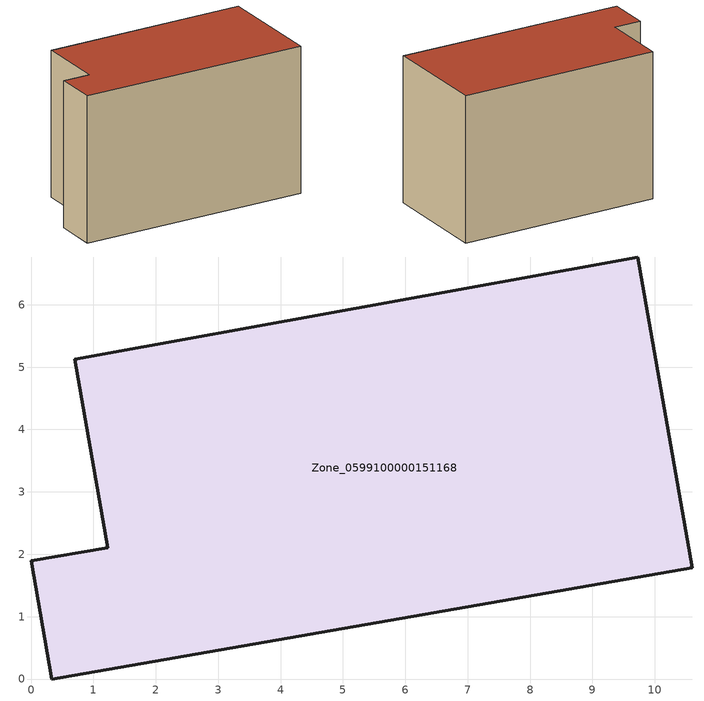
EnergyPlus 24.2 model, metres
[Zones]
Zone_0599100000151168
 floor ground (C_G): 9.73,6.76 10.6,1.78 0.34,0 0,1.9 1.23,2.1 0.7,5.12 z0
 wall outside (C_F): 0.34,0 10.6,1.78 9.73,6.76 0.7,5.12 1.23,2.1 0,1.9 0.34,0 z0:6.67
 roof outside (C_R): 10.6,1.78 9.73,6.76 0.7,5.12 1.23,2.1 0,1.9 0.34,0 z6.67
[BUILDING]
Pand.0599100000151168: North Axis=0; Terrain=City; Loads Convergence Tolerance Value=0.04; Temperature Convergence Tolerance Value=0.4; Solar Distribution=FullExterior; Maximum Number of Warmup Days=25; Minimum Number of Warmup Days=1
[Site:Location]
Rotterdam.The.Hague.AP_ZH_NLD Design_Conditions: Latitude=51.96; Longitude=4.45; Time Zone=1; Elevation=-4.5
[SITE:GROUNDTEMPERATURE:BUILDINGSURFACE]
18, 18, 18, 18, 18, 18, 18, 18, 18, 18, 18, 18
[MATERIAL] Thermal Absorptance=0.9; Solar Absorptance=0.7; Visible Absorptance=0.7
Name | Roughness | Thickness | Conductivity | Density | Specific Heat
G.TI.1946 | MediumSmooth | 0.15 | 1 | 540 | 1210
F.TI.1946 | Rough | 0.3 | 0.857143 | 1920 | 840
R.TI.1946 | MediumRough | 0.2 | 0.1 | 1500 | 1000
[CONSTRUCTION]
C_G: G.TI.1946
C_F: F.TI.1946
C_R: R.TI.1946
[ZONE]
Zone_0599100000151168: Type=1; Multiplier=1; Ceiling Height=Autocalculate; Volume=Autocalculate; Floor Area=autocalculate; Part of Total Floor Area=Yes
[ZONEINFILTRATION:DESIGNFLOWRATE]
Infil_Zone_0599100000151168: Zone or ZoneList or Space or SpaceList=Zone_0599100000151168; Schedule=AlwaysOn; Design Flow Rate Calculation Method=Flow/Area; Flow Rate per Floor Area=0.003; Constant Term Coefficient=1; Temperature Term Coefficient=0; Velocity Term Coefficient=0; Velocity Squared Term Coefficient=0
[HVACTEMPLATE:ZONE:IDEALLOADSAIRSYSTEM]
Zone_0599100000151168: Maximum Heating Supply Air Temperature=50; Minimum Cooling Supply Air Temperature=13; Maximum Heating Supply Air Humidity Ratio=0.0156; Minimum Cooling Supply Air Humidity Ratio=0.0077; Heating Limit=NoLimit; Cooling Limit=NoLimit; Dehumidification Control Type=ConstantSensibleHeatRatio; Cooling Sensible Heat Ratio=0.7; Dehumidification Setpoint=60; Humidification Control Type=None; Humidification Setpoint=30; Outdoor Air Method=None; Outdoor Air Flow Rate per Person=0.00944; Outdoor Air Flow Rate per Zone Floor Area=0; Outdoor Air Flow Rate per Zone=0; Demand Controlled Ventilation Type=None; Outdoor Air Economizer Type=NoEconomizer; Heat Recovery Type=None; Sensible Heat Recovery Effectiveness=0.7; Latent Heat Recovery Effectiveness=0.65
[ZONECONTROL:THERMOSTAT]
ThermostatControl_Zone_0599100000151168: Zone or ZoneList=Zone_0599100000151168; Control Type Schedule=DualSetpointControlType; Control 1=Thermostat_Zone_0599100000151168; Temperature Difference Between Cutout And Setpoint=0
[THERMOSTATSETPOINT:DUALSETPOINT]
Thermostat_Zone_0599100000151168: Heating Setpoint Temperature Schedule=HeatingSetpoint_Zone_0599100000151168; Cooling Setpoint Temperature Schedule=CoolingSetpoint_Zone_0599100000151168
[SCHEDULE:COMPACT]
HeatingSetpoint_Zone_0599100000151168: Through: 12/31, For: AllDays, Until: 24:00, 21
CoolingSetpoint_Zone_0599100000151168: Through: 12/31, For: AllDays, Until: 24:00, 24
DualSetpointControlType: Through: 12/31, For: AllDays, Until: 24:00, 4
AlwaysOn: Through: 12/31, For: AllDays, Until: 24:00, 1
